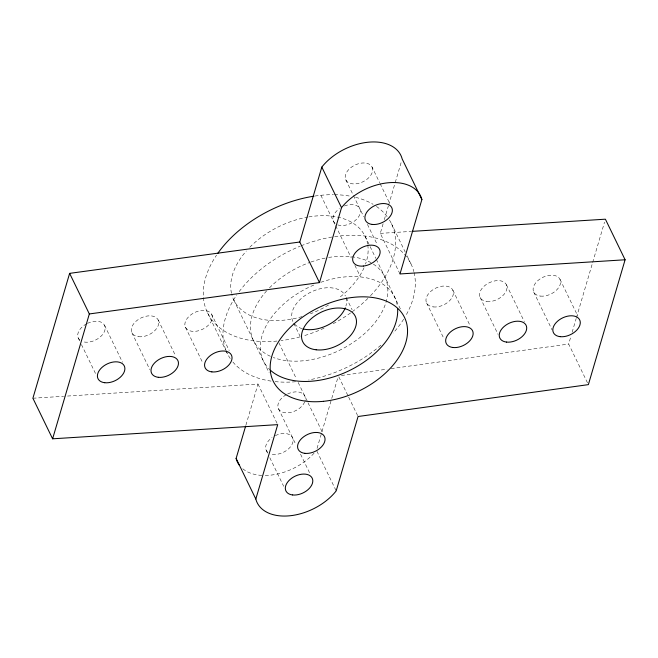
<?xml version="1.0" encoding="UTF-8"?>
<svg xmlns="http://www.w3.org/2000/svg" width="658" height="658" viewBox="0 0 658 658"><rect width="100%" height="100%" fill="white"/><g stroke="black" fill="none" stroke-linecap="round" stroke-linejoin="round"><path stroke-width="0.49" stroke-dasharray="3.29 2.47" d="M245.911 425.158L258.002 384.05L64.616 396.231M317.057 448.361L321.663 432.701M321.951 431.722L331.459 399.414M331.747 398.435L338.08 376.902M399.998 273.95L380.291 233.368L383.17 223.58M384.321 219.665L388.352 205.962M388.639 204.983L394.973 183.442M395.261 182.463L401.602 160.93M587.479 382.791L568.668 344.052L570.98 336.189M572.139 332.257L576.186 318.488M576.474 317.51L592.381 263.43M592.669 262.452L604.529 222.141M341.412 375.496L387.069 369.179M391.123 368.62L568.668 344.052M380.291 233.368L410.987 231.435M32.9 398.23L63.596 396.297M559.983 279.305L577.897 316.202M533.72 292.062L552.078 329.872M506.405 284.725L524.319 321.622M480.143 297.474L498.057 334.371M452.827 290.145L470.289 326.113M372.058 167.066A14.599 9.261 -25.9 0 1 355.871 183.845A14.599 9.261 -25.9 0 1 348.863 169.41A14.599 9.261 -25.9 0 1 372.058 167.066L379.674 182.743M380.127 183.664L389.528 203.034M391.354 223.498L405.238 252.088M407.022 255.781L411.053 264.08M426.565 302.894L444.035 338.87M345.804 179.815L352.968 194.571M353.412 195.5L363.718 216.712M367.435 224.37L377.289 244.661M365.091 236.247L375.841 258.38M376.286 259.31L400.919 310.033M320.865 195.286L335.193 224.806M335.646 225.727L351.314 258.01M354.901 265.388L360.28 276.459M346.305 297.803L352.129 309.795M338.812 376.845L348.222 396.215M348.666 397.136L357.623 415.585M293.781 323.3L300.056 336.213M278.91 342.802L296.38 378.778M298.173 382.471L307.574 401.832M308.026 402.762L322.65 432.874M316.934 451.24L336.189 490.901M233.787 299.999L269.171 372.872M278.474 408.733L296.075 444.981M300.55 454.201L310.403 474.492M258.002 384.05L277.257 423.711M211.728 314.524A14.599 9.261 -25.9 0 1 195.541 331.303A14.599 9.261 -25.9 0 1 188.525 316.868A14.599 9.261 -25.9 0 1 211.728 314.524L229.198 350.492M207.533 312.756L225.447 349.645M225.891 350.566L227.24 353.338M266.235 450.352L267.576 453.115M269.813 457.729L283.697 486.32M185.466 327.273L202.935 363.249M158.15 319.936L175.62 355.912M131.888 332.693L149.81 369.582M104.573 325.356L122.487 362.254M78.318 338.105L79.659 340.877M81.452 344.562L96.233 375.002M320.8 282.315A72.98 46.323 -25.9 0 1 397.169 304.851M270.825 370.577A72.98 46.323 -25.9 0 1 315.174 284.462M373.366 264.129A72.98 46.323 -25.9 0 1 366.004 332.29A72.98 46.323 -25.9 0 1 273.284 357.491M270.43 356.307A72.98 46.323 -25.9 0 1 266.704 290.803M269.476 287.867A72.98 46.323 -25.9 0 1 310.008 262.353M310.946 262.016A72.98 46.323 -25.9 0 1 327.577 257.64M328.572 257.467A72.98 46.323 -25.9 0 1 372.494 263.578M308.865 216.885A72.98 46.323 -25.9 0 1 367.608 243.978M367.781 244.998A72.98 46.323 -25.9 0 1 365.527 264.072M364.047 267.74A72.98 46.323 -25.9 0 1 338.467 298.288M328.498 305.016A72.98 46.323 -25.9 0 1 310.461 313.776M301.997 316.621A72.98 46.323 -25.9 0 1 231.715 294.291M231.476 293.287A72.98 46.323 -25.9 0 1 246.322 250.986M249.769 247.276A72.98 46.323 -25.9 0 1 307.87 217.058M287.554 394.019A14.599 9.261 -25.9 0 1 304.999 401.002M304.679 401.906A14.599 9.261 -25.9 0 1 282.15 411.998A14.599 9.261 -25.9 0 1 286.707 394.455M87.399 323.399A14.599 9.261 -25.9 0 1 104.836 330.382A14.599 9.261 -25.9 0 1 82.094 341.42M79.807 340.046A14.599 9.261 -25.9 0 1 86.552 323.835M314.088 453.148A47.434 30.112 -25.9 0 1 263.677 475.471M261.892 475.405A47.434 30.112 -25.9 0 1 242.35 468.43M275.315 435.645A14.599 9.261 -25.9 0 1 292.752 442.62A14.599 9.261 -25.9 0 1 270.019 453.666M267.724 452.293A14.599 9.261 -25.9 0 1 272.058 437.578M414.088 272.568A102.171 64.854 -25.9 0 1 405.254 316.597M403.658 319.22A102.171 64.854 -25.9 0 1 393.221 333.03M380.883 345.195A102.171 64.854 -25.9 0 1 308.635 379.97M295.615 381.739A102.171 64.854 -25.9 0 1 274.189 381.517M271.063 381.105A102.171 64.854 -25.9 0 1 232.677 361.76M230.234 358.52A102.171 64.854 -25.9 0 1 226.031 350.615M225.678 349.678A102.171 64.854 -25.9 0 1 236.806 294.907M239.158 291.634A102.171 64.854 -25.9 0 1 300.188 246.182M301.142 245.796A102.171 64.854 -25.9 0 1 333.672 236.757M334.667 236.609A102.171 64.854 -25.9 0 1 413.841 271.581M344.389 205.97A14.599 9.261 -25.9 0 1 359.852 214.393A14.599 9.261 -25.9 0 1 337.34 224.748M335.054 223.375A14.599 9.261 -25.9 0 1 339.38 208.66M346.108 297.77A29.191 18.531 -25.9 0 1 345.935 306.003M302.277 328.712A29.191 18.531 -25.9 0 1 293.879 323.127M292.884 321.458A29.191 18.531 -25.9 0 1 311.053 292.037A29.191 18.531 -25.9 0 1 345.409 295.96M389.437 220.002A102.171 64.854 -25.9 0 1 369.928 296.33M367.855 298.436A102.171 64.854 -25.9 0 1 351.43 312.32M350.591 312.92A102.171 64.854 -25.9 0 1 333.236 323.678M324.065 328.202A102.171 64.854 -25.9 0 1 303.017 336.024M300.015 336.863A102.171 64.854 -25.9 0 1 280.95 340.63M276.96 341.066A102.171 64.854 -25.9 0 1 216.54 255.148M314.96 196.026A102.171 64.854 -25.9 0 1 333.433 194.678M334.461 194.686A102.171 64.854 -25.9 0 1 351.619 196.438M355.6 197.326A102.171 64.854 -25.9 0 1 373.086 204.317M376.401 206.423A102.171 64.854 -25.9 0 1 387.175 216.671M486.846 301.504A14.599 9.261 -25.9 0 0 507.005 287.102A14.599 9.261 -25.9 0 0 485.966 284.7A14.599 9.261 -25.9 0 0 486.846 301.504M138.599 336.715A14.599 9.261 -25.9 0 0 158.751 322.313A14.599 9.261 -25.9 0 0 137.711 319.92A14.599 9.261 -25.9 0 0 138.599 336.715M540.424 296.084A14.599 9.261 -25.9 0 0 560.575 281.682A14.599 9.261 -25.9 0 0 539.544 279.28A14.599 9.261 -25.9 0 0 540.424 296.084M433.268 306.916A14.599 9.261 -25.9 0 0 453.428 292.514A14.599 9.261 -25.9 0 0 432.388 290.12A14.599 9.261 -25.9 0 0 433.268 306.916"/><path stroke-width="0.99" d="M625.1 259.77L399.998 273.95L421.885 199.555L402.178 158.973A47.434 30.112 -25.9 0 0 368.11 142.227A47.434 30.112 -25.9 0 0 321.811 167.099L299.777 242.012L69.625 273.366L32.9 398.23L52.607 438.812L277.709 424.632L255.822 499.027A47.434 30.112 -25.9 0 0 289.89 515.773A47.434 30.112 -25.9 0 0 336.189 490.901L358.075 416.506L588.375 384.634L625.1 259.77L605.393 219.188L412.015 231.369M52.607 438.812L89.332 313.948L69.625 273.366M255.822 499.027L236.115 458.445L245.623 426.137M89.332 313.948L319.484 282.603L341.518 207.681L321.811 167.099M299.777 242.012L319.484 282.603M239.561 465.494A47.434 30.112 -25.9 0 1 236.115 458.445M341.518 207.681A47.434 30.112 -25.9 0 1 387.817 182.809A47.434 30.112 -25.9 0 1 421.885 199.555M397.646 308.997A72.98 46.323 -25.9 0 1 349.234 370.668A72.98 46.323 -25.9 0 1 270.825 370.577M345.302 307.821A29.191 18.531 -25.9 0 1 303.239 328.967M217.675 253.503A102.171 64.854 -25.9 0 1 313.965 196.174M292.646 494.964A14.599 9.261 -25.9 0 0 312.797 480.562A14.599 9.261 -25.9 0 0 291.757 478.16A14.599 9.261 -25.9 0 0 292.646 494.964M323.555 401.314A72.98 46.323 -25.9 0 0 404.506 317.411A72.98 46.323 -25.9 0 0 288.508 329.14A72.98 46.323 -25.9 0 0 323.555 401.314M560.131 336.666A14.599 9.261 -25.9 0 0 580.282 322.264A14.599 9.261 -25.9 0 0 559.251 319.87A14.599 9.261 -25.9 0 0 560.131 336.666M304.884 453.337A14.599 9.261 -25.9 0 0 325.044 438.935A14.599 9.261 -25.9 0 0 304.004 436.542A14.599 9.261 -25.9 0 0 304.884 453.337M158.307 377.297A14.599 9.261 -25.9 0 0 178.458 362.895A14.599 9.261 -25.9 0 0 157.418 360.502A14.599 9.261 -25.9 0 0 158.307 377.297M211.884 371.885A14.599 9.261 -25.9 0 0 232.035 357.483A14.599 9.261 -25.9 0 0 210.996 355.081A14.599 9.261 -25.9 0 0 211.884 371.885M104.729 382.717A14.599 9.261 -25.9 0 0 124.88 368.315A14.599 9.261 -25.9 0 0 103.841 365.914A14.599 9.261 -25.9 0 0 104.729 382.717M506.553 342.086A14.599 9.261 -25.9 0 0 526.704 327.684A14.599 9.261 -25.9 0 0 505.673 325.282A14.599 9.261 -25.9 0 0 506.553 342.086M316.153 349.801A29.191 18.531 -25.9 0 0 356.463 320.997A29.191 18.531 -25.9 0 0 314.384 316.202A29.191 18.531 -25.9 0 0 316.153 349.801M372.214 224.427A14.599 9.261 -25.9 0 0 392.365 210.025A14.599 9.261 -25.9 0 0 371.334 207.624A14.599 9.261 -25.9 0 0 372.214 224.427M363.339 266.054A14.599 9.261 -25.9 0 0 379.526 249.267A14.599 9.261 -25.9 0 0 356.323 251.619A14.599 9.261 -25.9 0 0 363.339 266.054M452.975 347.506A14.599 9.261 -25.9 0 0 473.135 333.104A14.599 9.261 -25.9 0 0 452.095 330.703A14.599 9.261 -25.9 0 0 452.975 347.506"/></g></svg>
